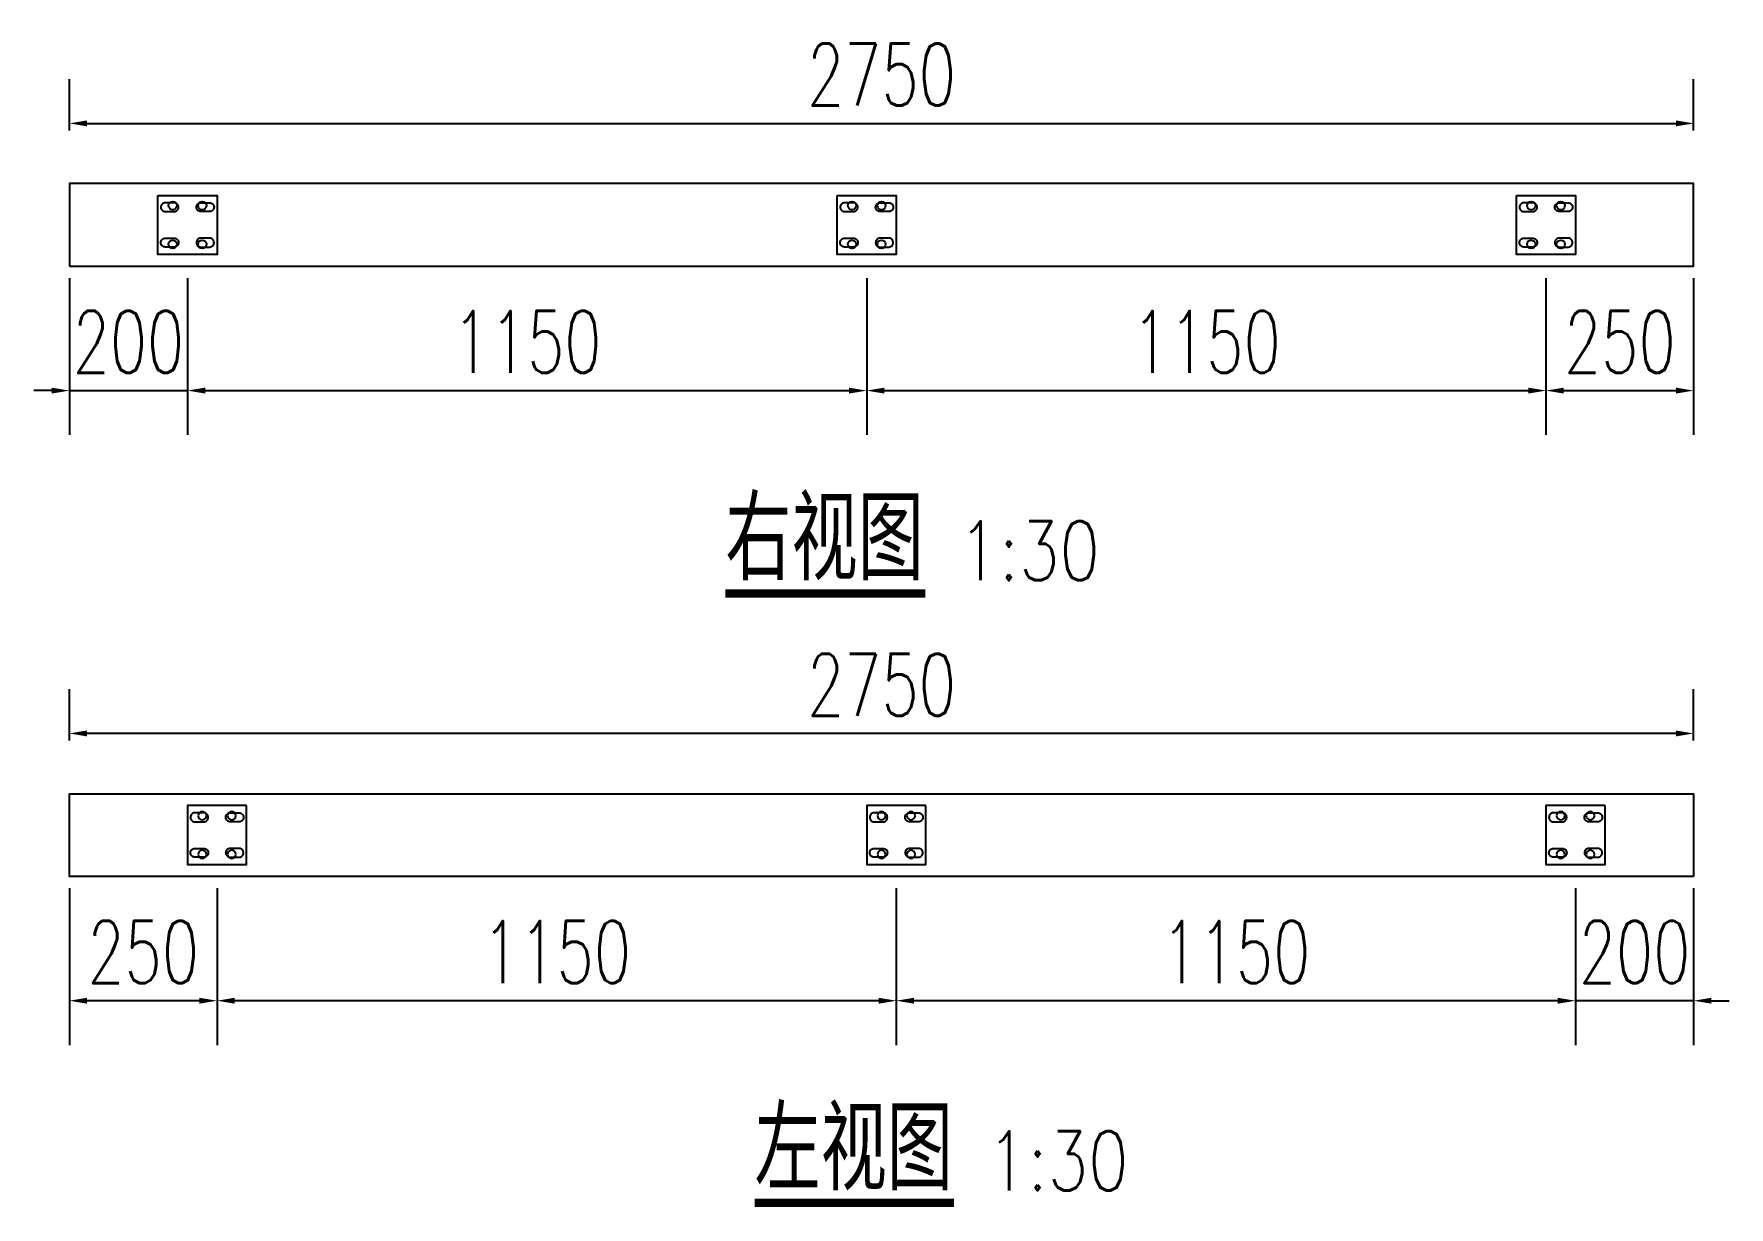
# Model space of a CAD drawing. Header units: millimetres. Extents: x -1471591 to 944464, y -468930 to 547002.
# Drawn here: x -957255 to -954385, y 3813 to 5799 of the extents above; entities that cross this region are included whole.
import ezdxf

# ---------------------------------------------------------------- set-up
doc = ezdxf.new("R2010")
doc.units = ezdxf.units.MM
doc.header["$LTSCALE"] = 10
doc.header["$PDMODE"] = 35
for name, color, linetype in [('DIM_SYMB', 3, 'Continuous'), ('PUB_TEXT', 7, 'Continuous'), ('W-STEEL_FRAME钢架', 3, 'Continuous')]:
    doc.layers.add(name, color=color, linetype=linetype)
doc.styles.get("Standard").update_dxf_attribs({"font": 'simplex.shx', "width": 0.8, "bigfont": 'hztxt.shx'})
doc.styles.add('STANDARD_T3', font='simplex.shx', dxfattribs={"width": 0.7, "bigfont": 'hztxt.shx'})
doc.dimstyles.new('W&&30', dxfattribs={"dimtxt": 105, "dimasz": 30, "dimexe": 75, "dimexo": 90, "dimgap": 30, "dimtad": 1, "dimdec": 0, "dimzin": 0, "dimdsep": 46, "dimtxsty": 'STANDARD_T3', "dimcen": 0.09, "dimclrd": 1, "dimclre": 1, "dimclrt": 7, "dimazin": 2, "dimtfac": 1, "dimtdec": 0, "dimtix": 1, "dimtmove": 2, "dimatfit": 3, "dimfxl": 0, "dimtolj": 1, "dimtzin": 0, "dimarcsym": 0})

# ---------------------------------------------------------------- blocks, each defined once
blk = doc.blocks.new('$matou$00000140')
blk.add_lwpolyline([(-50, 50), (50, 50), (50, -50), (-50, -50)], close=True)
for points in [[(-22.5, 37.5), (-37.5, 37.5, 0.414214), (-45, 30), (-45, 30, 0.414214), (-37.5, 22.5), (-22.5, 22.5, 0.414214), (-15, 30), (-15, 30, 0.414214)], [(22.5, 37.5), (37.5, 37.5, -0.414214), (45, 30), (45, 30, -0.414214), (37.5, 22.5), (22.5, 22.5, -0.414214), (15, 30), (15, 30, -0.414214)], [(-22.5, -37.5), (-37.5, -37.5, -0.414214), (-45, -30), (-45, -30, -0.414214), (-37.5, -22.5), (-22.5, -22.5, -0.414214), (-15, -30), (-15, -30, -0.414214)], [(22.5, -37.5), (37.5, -37.5, 0.414214), (45, -30), (45, -30, 0.414214), (37.5, -22.5), (22.5, -22.5, 0.414214), (15, -30), (15, -30, 0.414214)]]:
    blk.add_lwpolyline(points, format="xyb", close=True)
blk = doc.blocks.new('*U392')
at = {"layer": 'W-STEEL_FRAME钢架', "color": 2}
for centre in [(-25, 32.7), (25, 32.7), (-25, -32.7), (25, -32.7)]:
    blk.add_circle(centre, 7, dxfattribs=at)
blk.add_blockref('$matou$00000140', (0, 0))
blk = doc.blocks.new('*U393')
at = {"color": 0, "linetype": 'ByBlock', "lineweight": -2}
for p in [(-2300, 0), (-1150, 0), (0, 0)]:
    blk.add_blockref('*U392', p, dxfattribs=at)
blk = doc.blocks.new('*D394')
at = {"color": 1, "lineweight": -2, "transparency": 16777216}
for p, q in [((-957194.9, 5386), (-957194.9, 5120.5)), ((-956994.9, 5386), (-956994.9, 5120.5)), ((-957224.9, 5195.5), (-957254.9, 5195.5)), ((-957194.9, 5195.5), (-956994.9, 5195.5)), ((-956964.9, 5195.5), (-956934.9, 5195.5))]:
    blk.add_line(p, q, dxfattribs=at)
at = {"color": 1, "transparency": 16777216}
for points in [[(-957224.9, 5200.5), (-957224.9, 5190.5), (-957194.9, 5195.5)], [(-956964.9, 5200.5), (-956964.9, 5190.5), (-956994.9, 5195.5)]]:
    blk.add_solid(points, dxfattribs=at)
at = {"layer": 'Defpoints', "color": 0, "transparency": 16777216}
for p in [(-957194.9, 5476), (-956994.9, 5476), (-956994.9, 5195.5)]:
    blk.add_point(p, dxfattribs=at)
at = {"color": 7, "transparency": 16777216, "insert": (-957094.9, 5278), "char_height": 105, "attachment_point": 5, "style": 'STANDARD_T3'}
blk.add_mtext('\\A1;200', dxfattribs=at)
blk = doc.blocks.new('*D395')
at = {"color": 1, "lineweight": -2, "transparency": 16777216}
for p, q in [((-956994.9, 5386), (-956994.9, 5120.5)), ((-955844.9, 5386), (-955844.9, 5120.5)), ((-956964.9, 5195.5), (-955874.9, 5195.5))]:
    blk.add_line(p, q, dxfattribs=at)
at = {"color": 1, "transparency": 16777216}
for points in [[(-956964.9, 5200.5), (-956964.9, 5190.5), (-956994.9, 5195.5)], [(-955874.9, 5200.5), (-955874.9, 5190.5), (-955844.9, 5195.5)]]:
    blk.add_solid(points, dxfattribs=at)
at = {"layer": 'Defpoints', "color": 0, "transparency": 16777216}
for p in [(-956994.9, 5476), (-955844.9, 5476), (-955844.9, 5195.5)]:
    blk.add_point(p, dxfattribs=at)
at = {"color": 7, "transparency": 16777216, "insert": (-956419.9, 5278), "char_height": 105, "attachment_point": 5, "style": 'STANDARD_T3'}
blk.add_mtext('\\A1;1150', dxfattribs=at)
blk = doc.blocks.new('*D396')
at = {"color": 1, "lineweight": -2, "transparency": 16777216}
for p, q in [((-955844.9, 5386), (-955844.9, 5120.5)), ((-954694.9, 5386), (-954694.9, 5120.5)), ((-955814.9, 5195.5), (-954724.9, 5195.5))]:
    blk.add_line(p, q, dxfattribs=at)
at = {"color": 1, "transparency": 16777216}
for points in [[(-955814.9, 5200.5), (-955814.9, 5190.5), (-955844.9, 5195.5)], [(-954724.9, 5200.5), (-954724.9, 5190.5), (-954694.9, 5195.5)]]:
    blk.add_solid(points, dxfattribs=at)
at = {"layer": 'Defpoints', "color": 0, "transparency": 16777216}
for p in [(-955844.9, 5476), (-954694.9, 5476), (-954694.9, 5195.5)]:
    blk.add_point(p, dxfattribs=at)
at = {"color": 7, "transparency": 16777216, "insert": (-955269.9, 5278), "char_height": 105, "attachment_point": 5, "style": 'STANDARD_T3'}
blk.add_mtext('\\A1;1150', dxfattribs=at)
blk = doc.blocks.new('*D397')
at = {"color": 1, "lineweight": -2, "transparency": 16777216}
for p, q in [((-954694.9, 5386), (-954694.9, 5120.5)), ((-954444.9, 5386), (-954444.9, 5120.5)), ((-954664.9, 5195.5), (-954474.9, 5195.5))]:
    blk.add_line(p, q, dxfattribs=at)
at = {"color": 1, "transparency": 16777216}
for points in [[(-954664.9, 5200.5), (-954664.9, 5190.5), (-954694.9, 5195.5)], [(-954474.9, 5200.5), (-954474.9, 5190.5), (-954444.9, 5195.5)]]:
    blk.add_solid(points, dxfattribs=at)
at = {"layer": 'Defpoints', "color": 0, "transparency": 16777216}
for p in [(-954694.9, 5476), (-954444.9, 5476), (-954444.9, 5195.5)]:
    blk.add_point(p, dxfattribs=at)
at = {"color": 7, "transparency": 16777216, "insert": (-954569.9, 5278), "char_height": 105, "attachment_point": 5, "style": 'STANDARD_T3'}
blk.add_mtext('\\A1;250', dxfattribs=at)
blk = doc.blocks.new('*D398')
at = {"color": 1, "lineweight": -2, "transparency": 16777216}
for p, q in [((-957194.9, 5636), (-957194.9, 5722.9)), ((-954444.9, 5636), (-954444.9, 5722.9)), ((-957164.9, 5647.9), (-954474.9, 5647.9))]:
    blk.add_line(p, q, dxfattribs=at)
at = {"color": 1, "transparency": 16777216}
for points in [[(-957164.9, 5652.9), (-957164.9, 5642.9), (-957194.9, 5647.9)], [(-954474.9, 5652.9), (-954474.9, 5642.9), (-954444.9, 5647.9)]]:
    blk.add_solid(points, dxfattribs=at)
at = {"layer": 'Defpoints', "color": 0, "transparency": 16777216}
for p in [(-954444.9, 5647.9), (-957194.9, 5546), (-954444.9, 5546)]:
    blk.add_point(p, dxfattribs=at)
at = {"color": 7, "transparency": 16777216, "insert": (-955819.9, 5730.4), "char_height": 105, "attachment_point": 5, "style": 'STANDARD_T3'}
blk.add_mtext('\\A1;2750', dxfattribs=at)
blk = doc.blocks.new('*U399')
at = {"layer": 'W-STEEL_FRAME钢架', "color": 2}
for centre in [(-25, 32.7), (25, 32.7), (-25, -32.7), (25, -32.7)]:
    blk.add_circle(centre, 7, dxfattribs=at)
blk.add_blockref('$matou$00000140', (0, 0))
blk = doc.blocks.new('*U400')
at = {"color": 0, "linetype": 'ByBlock', "lineweight": -2}
for p in [(-2300, 0), (-1150, 0), (0, 0)]:
    blk.add_blockref('*U399', p, dxfattribs=at)
blk = doc.blocks.new('*D401')
at = {"color": 1, "lineweight": -2, "transparency": 16777216}
for p, q in [((-954644.9, 4353.1), (-954644.9, 4087.6)), ((-954444.9, 4353.1), (-954444.9, 4087.6)), ((-954674.9, 4162.6), (-954704.9, 4162.6)), ((-954444.9, 4162.6), (-954644.9, 4162.6)), ((-954414.9, 4162.6), (-954384.9, 4162.6))]:
    blk.add_line(p, q, dxfattribs=at)
at = {"color": 1, "transparency": 16777216}
for points in [[(-954674.9, 4167.6), (-954674.9, 4157.6), (-954644.9, 4162.6)], [(-954414.9, 4167.6), (-954414.9, 4157.6), (-954444.9, 4162.6)]]:
    blk.add_solid(points, dxfattribs=at)
at = {"layer": 'Defpoints', "color": 0, "transparency": 16777216}
for p in [(-954644.9, 4443.1), (-954444.9, 4443.1), (-954644.9, 4162.6)]:
    blk.add_point(p, dxfattribs=at)
at = {"color": 7, "transparency": 16777216, "insert": (-954544.9, 4245.1), "char_height": 105, "attachment_point": 5, "style": 'STANDARD_T3'}
blk.add_mtext('\\A1;200', dxfattribs=at)
blk = doc.blocks.new('*D402')
at = {"color": 1, "lineweight": -2, "transparency": 16777216}
for p, q in [((-955794.9, 4353.1), (-955794.9, 4087.6)), ((-954644.9, 4353.1), (-954644.9, 4087.6)), ((-954674.9, 4162.6), (-955764.9, 4162.6))]:
    blk.add_line(p, q, dxfattribs=at)
at = {"color": 1, "transparency": 16777216}
for points in [[(-955764.9, 4167.6), (-955764.9, 4157.6), (-955794.9, 4162.6)], [(-954674.9, 4167.6), (-954674.9, 4157.6), (-954644.9, 4162.6)]]:
    blk.add_solid(points, dxfattribs=at)
at = {"layer": 'Defpoints', "color": 0, "transparency": 16777216}
for p in [(-955794.9, 4443.1), (-954644.9, 4443.1), (-955794.9, 4162.6)]:
    blk.add_point(p, dxfattribs=at)
at = {"color": 7, "transparency": 16777216, "insert": (-955219.9, 4245.1), "char_height": 105, "attachment_point": 5, "style": 'STANDARD_T3'}
blk.add_mtext('\\A1;1150', dxfattribs=at)
blk = doc.blocks.new('*D403')
at = {"color": 1, "lineweight": -2, "transparency": 16777216}
for p, q in [((-956944.9, 4353.1), (-956944.9, 4087.6)), ((-955794.9, 4353.1), (-955794.9, 4087.6)), ((-955824.9, 4162.6), (-956914.9, 4162.6))]:
    blk.add_line(p, q, dxfattribs=at)
at = {"color": 1, "transparency": 16777216}
for points in [[(-956914.9, 4167.6), (-956914.9, 4157.6), (-956944.9, 4162.6)], [(-955824.9, 4167.6), (-955824.9, 4157.6), (-955794.9, 4162.6)]]:
    blk.add_solid(points, dxfattribs=at)
at = {"layer": 'Defpoints', "color": 0, "transparency": 16777216}
for p in [(-956944.9, 4443.1), (-955794.9, 4443.1), (-956944.9, 4162.6)]:
    blk.add_point(p, dxfattribs=at)
at = {"color": 7, "transparency": 16777216, "insert": (-956369.9, 4245.1), "char_height": 105, "attachment_point": 5, "style": 'STANDARD_T3'}
blk.add_mtext('\\A1;1150', dxfattribs=at)
blk = doc.blocks.new('*D404')
at = {"color": 1, "lineweight": -2, "transparency": 16777216}
for p, q in [((-957194.9, 4353.1), (-957194.9, 4087.6)), ((-956944.9, 4353.1), (-956944.9, 4087.6)), ((-956974.9, 4162.6), (-957164.9, 4162.6))]:
    blk.add_line(p, q, dxfattribs=at)
at = {"color": 1, "transparency": 16777216}
for points in [[(-957164.9, 4167.6), (-957164.9, 4157.6), (-957194.9, 4162.6)], [(-956974.9, 4167.6), (-956974.9, 4157.6), (-956944.9, 4162.6)]]:
    blk.add_solid(points, dxfattribs=at)
at = {"layer": 'Defpoints', "color": 0, "transparency": 16777216}
for p in [(-957194.9, 4443.1), (-956944.9, 4443.1), (-957194.9, 4162.6)]:
    blk.add_point(p, dxfattribs=at)
at = {"color": 7, "transparency": 16777216, "insert": (-957069.9, 4245.1), "char_height": 105, "attachment_point": 5, "style": 'STANDARD_T3'}
blk.add_mtext('\\A1;250', dxfattribs=at)
blk = doc.blocks.new('*D405')
at = {"color": 1, "lineweight": -2, "transparency": 16777216}
for p, q in [((-957194.9, 4603.1), (-957194.9, 4690.1)), ((-954444.9, 4603.1), (-954444.9, 4690.1)), ((-954474.9, 4615.1), (-957164.9, 4615.1))]:
    blk.add_line(p, q, dxfattribs=at)
at = {"color": 1, "transparency": 16777216}
for points in [[(-957164.9, 4620.1), (-957164.9, 4610.1), (-957194.9, 4615.1)], [(-954474.9, 4620.1), (-954474.9, 4610.1), (-954444.9, 4615.1)]]:
    blk.add_solid(points, dxfattribs=at)
at = {"layer": 'Defpoints', "color": 0, "transparency": 16777216}
for p in [(-957194.9, 4615.1), (-957194.9, 4513.1), (-954444.9, 4513.1)]:
    blk.add_point(p, dxfattribs=at)
at = {"color": 7, "transparency": 16777216, "insert": (-955819.9, 4697.6), "char_height": 105, "attachment_point": 5, "style": 'STANDARD_T3'}
blk.add_mtext('\\A1;2750', dxfattribs=at)

msp = doc.modelspace()

# ---------------------------------------------------------------- linework, layer by layer
at = {"layer": 'DIM_SYMB', "const_width": 14}
for points in [[(-956084.3, 4851.9), (-955745.9, 4851.9)], [(-956034.9, 3820.3), (-955697.4, 3820.3)]]:
    msp.add_lwpolyline(points, dxfattribs=at)
at = {"layer": 'W-STEEL_FRAME钢架'}
for points in [[(-957194.9, 5406), (-954444.9, 5406), (-954444.9, 5546), (-957194.9, 5546)], [(-954444.9, 4373.1), (-957194.9, 4373.1), (-957194.9, 4513.1), (-954444.9, 4513.1)]]:
    msp.add_lwpolyline(points, close=True, dxfattribs=at)

# ---------------------------------------------------------------- block references
msp.add_blockref('*U393', (-954694.9, 5476))
at = {"xscale": -1}
msp.add_blockref('*U400', (-956944.9, 4443.1), dxfattribs=at)

# ---------------------------------------------------------------- texts
at = {"layer": 'PUB_TEXT', "color": 7, "width": 0.8}
for s, height, p in [('右视图', 140, (-956084.3, 4874.4)), ('1:30', 100, (-955689.9, 4874.4)), ('左视图', 140, (-956034.9, 3841.6)), ('1:30', 100, (-955641.4, 3841.6))]:
    msp.add_text(s, height=height, dxfattribs=at).set_placement(p)

# ---------------------------------------------------------------- dimensions: what is measured, and where the dimension line sits
for base, p1, p2, picture, middle in [((-954444.9, 5647.9), (-957194.9, 5546), (-954444.9, 5546), '*D398', (-955819.9, 5730.4)), ((-956994.9, 5195.5), (-957194.9, 5476), (-956994.9, 5476), '*D394', (-957094.9, 5278)), ((-955844.9, 5195.5), (-956994.9, 5476), (-955844.9, 5476), '*D395', (-956419.9, 5278)), ((-954694.9, 5195.5), (-955844.9, 5476), (-954694.9, 5476), '*D396', (-955269.9, 5278)), ((-954444.9, 5195.5), (-954694.9, 5476), (-954444.9, 5476), '*D397', (-954569.9, 5278))]:
    dim = msp.add_linear_dim(base=base, p1=p1, p2=p2, dimstyle='W&&30')
    dim.commit()
    dim.dimension.update_dxf_attribs({"geometry": picture, "text_midpoint": middle})
for base, p1, p2, picture, middle in [((-957194.9, 4615.1), (-954444.9, 4513.1), (-957194.9, 4513.1), '*D405', (-955819.9, 4697.6)), ((-957194.9, 4162.6), (-956944.9, 4443.1), (-957194.9, 4443.1), '*D404', (-957069.9, 4245.1)), ((-956944.9, 4162.6), (-955794.9, 4443.1), (-956944.9, 4443.1), '*D403', (-956369.9, 4245.1)), ((-955794.9, 4162.6), (-954644.9, 4443.1), (-955794.9, 4443.1), '*D402', (-955219.9, 4245.1)), ((-954644.9, 4162.6), (-954444.9, 4443.1), (-954644.9, 4443.1), '*D401', (-954544.9, 4245.1))]:
    dim = msp.add_linear_dim(base=base, p1=p1, p2=p2, angle=180, dimstyle='W&&30')
    dim.commit()
    dim.dimension.update_dxf_attribs({"geometry": picture, "text_midpoint": middle})

doc.saveas('drawing.dxf')
